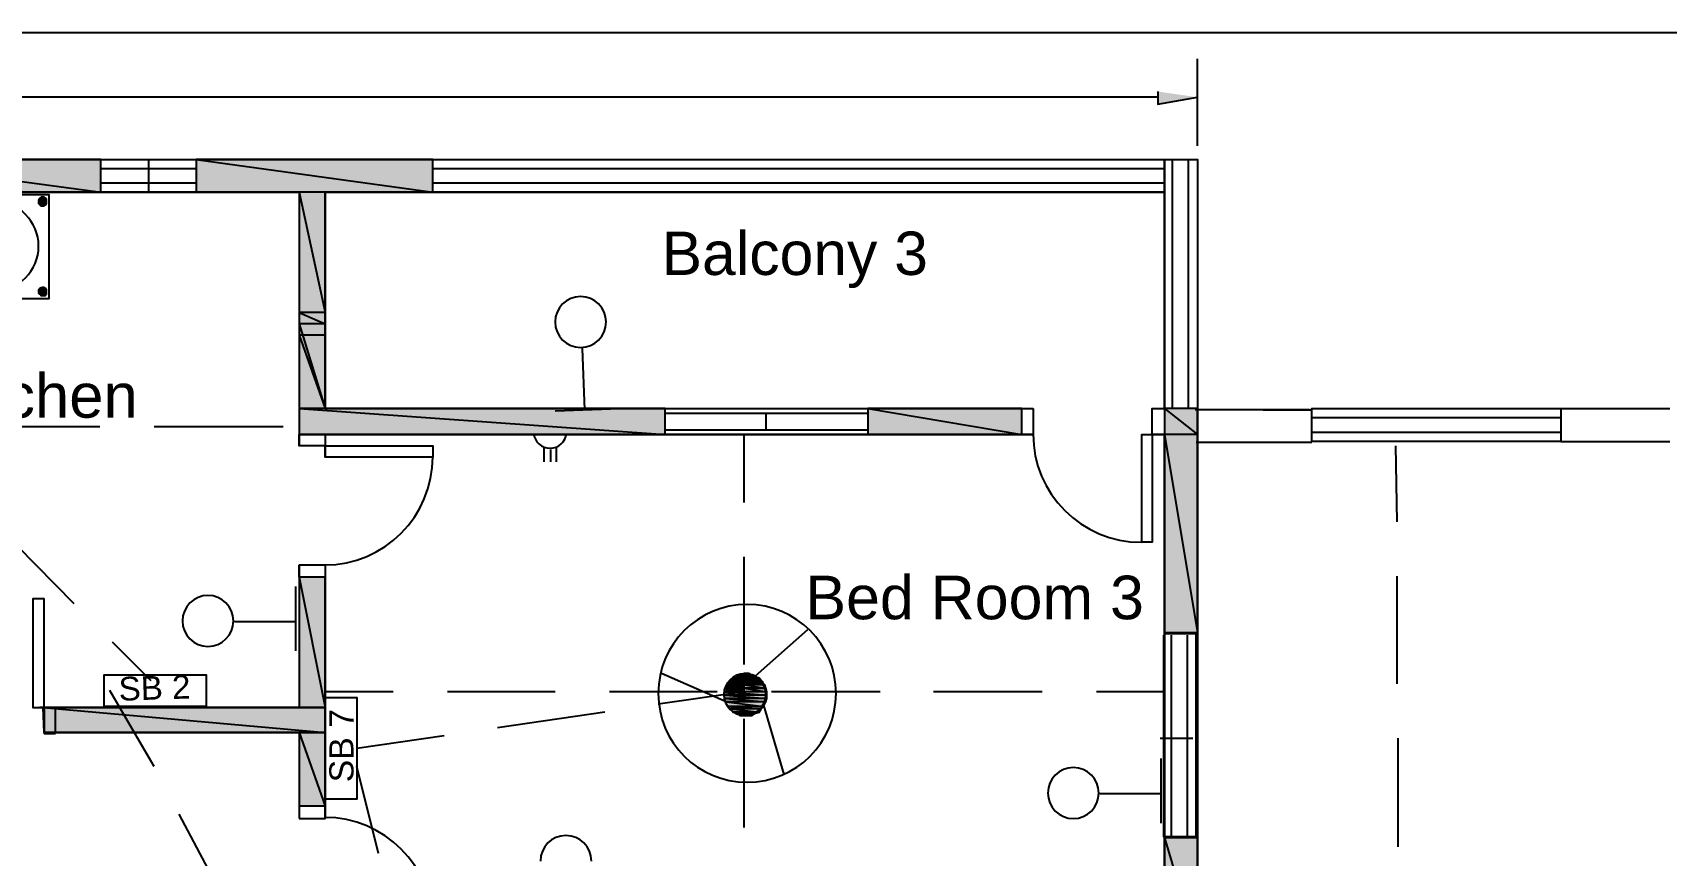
# Model space of a CAD drawing. Header units: millimetres. Extents: x 68 to 342, y 10 to 204.
# Drawn here: x 133.1 to 194.2, y 172.9 to 203.7 of the extents above; entities that cross this region are included whole.
import ezdxf

# ---------------------------------------------------------------- set-up
doc = ezdxf.new("R2010")
doc.units = ezdxf.units.MM
doc.styles.add('Arial$001H0', font='arial.ttf')

msp = doc.modelspace()

# ---------------------------------------------------------------- hatches: boundary and pattern name
at = {"true_color": 0x000007}
msp.add_hatch(color=7, dxfattribs=at).paths.add_polyline_path([(175.166, 201.462), (175.166, 200.996), (176.648, 201.25)])
at = {"true_color": 0x000008}
h = msp.add_hatch(color=8, dxfattribs=at)
h.paths.add_polyline_path([(135.669, 198.922), (126.61, 198.922), (135.669, 197.694)])
h.paths.add_polyline_path([(126.61, 198.922), (135.669, 197.694), (126.61, 197.694)])
h = msp.add_hatch(color=8, dxfattribs=at)
h.paths.add_polyline_path([(148.073, 198.922), (139.225, 198.922), (148.073, 197.694)])
h.paths.add_polyline_path([(139.225, 198.922), (148.073, 197.694), (139.225, 197.694)])
at = {"true_color": 0x939598}
h = msp.add_hatch(color=252, dxfattribs=at)
h.paths.add_polyline_path([(148.073, 198.922), (139.225, 198.922), (148.073, 197.694)])
h.paths.add_polyline_path([(139.225, 198.922), (148.073, 197.694), (139.225, 197.694)])
h = msp.add_hatch(color=252, dxfattribs=at)
h.paths.add_polyline_path([(133.637, 197.44), (133.383, 197.44), (133.637, 197.398)])
h.paths.add_polyline_path([(133.383, 197.44), (133.637, 197.398), (133.341, 197.398)])
h = msp.add_hatch(color=252, dxfattribs=at)
h.paths.add_polyline_path([(133.637, 197.398), (133.341, 197.398), (133.637, 197.355)])
h.paths.add_polyline_path([(133.341, 197.398), (133.637, 197.355), (133.341, 197.355)])
h = msp.add_hatch(color=252, dxfattribs=at)
h.paths.add_polyline_path([(133.637, 197.355), (133.341, 197.355), (133.637, 197.313)])
h.paths.add_polyline_path([(133.341, 197.355), (133.637, 197.313), (133.341, 197.313)])
h = msp.add_hatch(color=252, dxfattribs=at)
h.paths.add_polyline_path([(133.637, 197.313), (133.341, 197.313), (133.637, 197.271)])
h.paths.add_polyline_path([(133.341, 197.313), (133.637, 197.271), (133.341, 197.271)])
h = msp.add_hatch(color=252, dxfattribs=at)
h.paths.add_polyline_path([(133.637, 197.271), (133.341, 197.271)])
h.paths.add_polyline_path([(133.341, 197.271), (133.637, 197.271), (133.383, 197.271)])
h = msp.add_hatch(color=252, dxfattribs=at)
h.paths.add_polyline_path([(133.595, 197.44), (133.425, 197.44)])
h.paths.add_polyline_path([(133.425, 197.44), (133.595, 197.44), (133.383, 197.44)])
h = msp.add_hatch(color=252, dxfattribs=at)
h.paths.add_polyline_path([(133.637, 197.44), (133.383, 197.44)])
h.paths.add_polyline_path([(133.637, 197.44), (133.383, 197.44), (133.595, 197.44)])
h = msp.add_hatch(color=252, dxfattribs=at)
h.paths.add_polyline_path([(133.637, 197.271), (133.383, 197.271), (133.595, 197.228)])
h.paths.add_polyline_path([(133.383, 197.271), (133.595, 197.228), (133.383, 197.228)])
h = msp.add_hatch(color=252, dxfattribs=at)
h.paths.add_polyline_path([(133.595, 197.228), (133.383, 197.228)])
h.paths.add_polyline_path([(133.383, 197.228), (133.595, 197.228), (133.425, 197.228)])
h = msp.add_hatch(color=252, dxfattribs=at)
h.paths.add_polyline_path([(133.552, 197.482), (133.468, 197.482)])
h.paths.add_polyline_path([(133.468, 197.482), (133.552, 197.482), (133.425, 197.482)])
h = msp.add_hatch(color=252, dxfattribs=at)
h.paths.add_polyline_path([(133.552, 197.482), (133.425, 197.482), (133.595, 197.44)])
h.paths.add_polyline_path([(133.425, 197.482), (133.595, 197.44), (133.425, 197.44)])
h = msp.add_hatch(color=252, dxfattribs=at)
h.paths.add_polyline_path([(133.595, 197.228), (133.425, 197.228), (133.552, 197.186)])
h.paths.add_polyline_path([(133.425, 197.228), (133.552, 197.186), (133.425, 197.186)])
h = msp.add_hatch(color=252, dxfattribs=at)
h.paths.add_polyline_path([(133.552, 197.482), (133.468, 197.482)])
h.paths.add_polyline_path([(133.552, 197.482), (133.468, 197.482), (133.51, 197.482)])
h = msp.add_hatch(color=252, dxfattribs=at)
h.paths.add_polyline_path([(144.051, 197.694), (143.077, 197.694), (144.051, 193.207)])
h.paths.add_polyline_path([(143.077, 197.694), (144.051, 193.207), (143.077, 193.207)])
h = msp.add_hatch(color=252, dxfattribs=at)
h.paths.add_polyline_path([(133.552, 197.186), (133.425, 197.186)])
h.paths.add_polyline_path([(133.425, 197.186), (133.552, 197.186), (133.468, 197.186)])
h = msp.add_hatch(color=252, dxfattribs=at)
h.paths.add_polyline_path([(133.51, 197.186), (133.468, 197.186)])
h.paths.add_polyline_path([(133.51, 197.186), (133.468, 197.186), (133.552, 197.186)])
h = msp.add_hatch(color=252, dxfattribs=at)
h.paths.add_polyline_path([(133.637, 194.053), (133.383, 194.053)])
h.paths.add_polyline_path([(133.383, 194.053), (133.637, 194.053), (133.341, 194.053)])
h = msp.add_hatch(color=252, dxfattribs=at)
h.paths.add_polyline_path([(133.637, 194.053), (133.341, 194.053), (133.637, 194.011)])
h.paths.add_polyline_path([(133.341, 194.053), (133.637, 194.011), (133.341, 194.011)])
h = msp.add_hatch(color=252, dxfattribs=at)
h.paths.add_polyline_path([(133.637, 194.011), (133.341, 194.011), (133.637, 193.969)])
h.paths.add_polyline_path([(133.341, 194.011), (133.637, 193.969), (133.341, 193.969)])
h = msp.add_hatch(color=252, dxfattribs=at)
h.paths.add_polyline_path([(133.637, 193.969), (133.341, 193.969), (133.637, 193.926)])
h.paths.add_polyline_path([(133.341, 193.969), (133.637, 193.926), (133.341, 193.926)])
h = msp.add_hatch(color=252, dxfattribs=at)
h.paths.add_polyline_path([(133.637, 193.926), (133.341, 193.926), (133.637, 193.884)])
h.paths.add_polyline_path([(133.341, 193.926), (133.637, 193.884), (133.383, 193.884)])
h = msp.add_hatch(color=252, dxfattribs=at)
h.paths.add_polyline_path([(133.595, 194.096), (133.425, 194.096)])
h.paths.add_polyline_path([(133.425, 194.096), (133.595, 194.096), (133.383, 194.096)])
h = msp.add_hatch(color=252, dxfattribs=at)
h.paths.add_polyline_path([(133.595, 194.096), (133.383, 194.096), (133.637, 194.053)])
h.paths.add_polyline_path([(133.383, 194.096), (133.637, 194.053), (133.383, 194.053)])
h = msp.add_hatch(color=252, dxfattribs=at)
h.paths.add_polyline_path([(133.595, 193.884), (133.383, 193.884)])
h.paths.add_polyline_path([(133.595, 193.884), (133.383, 193.884), (133.637, 193.884)])
h = msp.add_hatch(color=252, dxfattribs=at)
h.paths.add_polyline_path([(133.595, 193.884), (133.383, 193.884), (133.595, 193.842)])
h.paths.add_polyline_path([(133.383, 193.884), (133.595, 193.842), (133.425, 193.842)])
h = msp.add_hatch(color=252, dxfattribs=at)
h.paths.add_polyline_path([(133.552, 194.138), (133.468, 194.138), (133.552, 194.096)])
h.paths.add_polyline_path([(133.468, 194.138), (133.552, 194.096), (133.425, 194.096)])
h = msp.add_hatch(color=252, dxfattribs=at)
h.paths.add_polyline_path([(133.595, 194.096), (133.425, 194.096)])
h.paths.add_polyline_path([(133.595, 194.096), (133.425, 194.096), (133.552, 194.096)])
h = msp.add_hatch(color=252, dxfattribs=at)
h.paths.add_polyline_path([(133.552, 193.842), (133.425, 193.842)])
h.paths.add_polyline_path([(133.552, 193.842), (133.425, 193.842), (133.595, 193.842)])
h = msp.add_hatch(color=252, dxfattribs=at)
h.paths.add_polyline_path([(133.552, 193.842), (133.425, 193.842)])
h.paths.add_polyline_path([(133.425, 193.842), (133.552, 193.842), (133.468, 193.842)])
h = msp.add_hatch(color=252, dxfattribs=at)
h.paths.add_polyline_path([(133.552, 194.138), (133.468, 194.138)])
h.paths.add_polyline_path([(133.552, 194.138), (133.468, 194.138), (133.51, 194.138)])
h = msp.add_hatch(color=252, dxfattribs=at)
h.paths.add_polyline_path([(133.51, 193.842), (133.468, 193.842)])
h.paths.add_polyline_path([(133.51, 193.842), (133.468, 193.842), (133.552, 193.842)])
h = msp.add_hatch(color=252, dxfattribs=at)
h.paths.add_polyline_path([(144.051, 193.207), (143.077, 193.207), (144.051, 192.783)])
h.paths.add_polyline_path([(143.077, 193.207), (144.051, 192.783), (143.077, 192.783)])
h = msp.add_hatch(color=252, dxfattribs=at)
h.paths.add_polyline_path([(144.051, 192.783), (143.077, 192.783), (144.051, 189.608)])
h.paths.add_polyline_path([(143.077, 192.783), (144.051, 189.608), (143.077, 189.608)])
at = {"true_color": 0x000008}
h = msp.add_hatch(color=8, dxfattribs=at)
h.paths.add_polyline_path([(144.051, 192.36), (143.077, 192.36), (144.051, 189.608)])
h.paths.add_polyline_path([(143.077, 192.36), (144.051, 189.608), (143.077, 189.608)])
h = msp.add_hatch(color=8, dxfattribs=at)
h.paths.add_polyline_path([(156.751, 189.608), (143.077, 189.608), (156.751, 188.635)])
h.paths.add_polyline_path([(143.077, 189.608), (156.751, 188.635), (143.077, 188.635)])
at = {"true_color": 0x939598}
h = msp.add_hatch(color=252, dxfattribs=at)
h.paths.add_polyline_path([(156.751, 189.608), (143.077, 189.608), (156.751, 188.635)])
h.paths.add_polyline_path([(143.077, 189.608), (156.751, 188.635), (143.077, 188.635)])
at = {"true_color": 0x000008}
h = msp.add_hatch(color=8, dxfattribs=at)
h.paths.add_polyline_path([(170.086, 189.608), (164.329, 189.608), (170.086, 188.635)])
h.paths.add_polyline_path([(164.329, 189.608), (170.086, 188.635), (164.329, 188.635)])
h = msp.add_hatch(color=8, dxfattribs=at)
h.paths.add_polyline_path([(176.648, 189.608), (175.42, 189.608), (176.648, 188.635)])
h.paths.add_polyline_path([(175.42, 189.608), (176.648, 188.635), (175.42, 188.635)])
h = msp.add_hatch(color=8, dxfattribs=at)
h.paths.add_polyline_path([(176.648, 188.635), (175.42, 188.635), (176.648, 181.226)])
h.paths.add_polyline_path([(175.42, 188.635), (176.648, 181.226), (175.42, 181.226)])
h = msp.add_hatch(color=8, dxfattribs=at)
h.paths.add_polyline_path([(144.051, 183.301), (143.077, 183.301), (144.051, 178.432)])
h.paths.add_polyline_path([(143.077, 183.301), (144.051, 178.432), (143.077, 178.432)])
at = {"true_color": 0x000007}
h = msp.add_hatch(color=7, dxfattribs=at)
h.paths.add_polyline_path([(159.714, 179.533), (159.291, 179.533), (159.714, 179.448)])
h.paths.add_polyline_path([(159.291, 179.533), (159.714, 179.448), (159.206, 179.448)])
h = msp.add_hatch(color=7, dxfattribs=at)
h.paths.add_polyline_path([(159.714, 179.575), (159.418, 179.575), (159.714, 179.533)])
h.paths.add_polyline_path([(159.418, 179.575), (159.714, 179.533), (159.291, 179.533)])
h = msp.add_hatch(color=7, dxfattribs=at)
h.paths.add_polyline_path([(159.714, 179.66), (159.545, 179.66), (159.714, 179.618)])
h.paths.add_polyline_path([(159.545, 179.66), (159.714, 179.618), (159.418, 179.618)])
h = msp.add_hatch(color=7, dxfattribs=at)
h.paths.add_polyline_path([(159.714, 179.618), (159.418, 179.618), (159.714, 179.575)])
h.paths.add_polyline_path([(159.418, 179.618), (159.714, 179.575), (159.418, 179.575)])
h = msp.add_hatch(color=7, dxfattribs=at)
h.paths.add_polyline_path([(159.714, 179.66), (159.587, 179.66)])
h.paths.add_polyline_path([(159.587, 179.66), (159.714, 179.66), (159.545, 179.66)])
h = msp.add_hatch(color=7, dxfattribs=at)
h.paths.add_polyline_path([(159.714, 179.66), (159.714, 179.702)])
h.paths.add_polyline_path([(159.714, 179.702), (159.714, 179.66), (159.587, 179.66)])
h = msp.add_hatch(color=7, dxfattribs=at)
h.paths.add_polyline_path([(159.884, 179.702), (159.714, 179.702), (159.968, 179.66)])
h.paths.add_polyline_path([(159.714, 179.702), (159.968, 179.66), (159.714, 179.66)])
h = msp.add_hatch(color=7, dxfattribs=at)
h.paths.add_polyline_path([(160.011, 179.66), (159.714, 179.66)])
h.paths.add_polyline_path([(160.011, 179.66), (159.714, 179.66), (159.968, 179.66)])
h = msp.add_hatch(color=7, dxfattribs=at)
h.paths.add_polyline_path([(160.011, 179.66), (159.714, 179.66), (160.095, 179.618)])
h.paths.add_polyline_path([(159.714, 179.66), (160.095, 179.618), (159.714, 179.618)])
h = msp.add_hatch(color=7, dxfattribs=at)
h.paths.add_polyline_path([(160.095, 179.618), (159.714, 179.618), (160.138, 179.575)])
h.paths.add_polyline_path([(159.714, 179.618), (160.138, 179.575), (159.714, 179.575)])
h = msp.add_hatch(color=7, dxfattribs=at)
h.paths.add_polyline_path([(160.138, 179.575), (159.714, 179.575), (160.265, 179.533)])
h.paths.add_polyline_path([(159.714, 179.575), (160.265, 179.533), (159.714, 179.533)])
h = msp.add_hatch(color=7, dxfattribs=at)
h.paths.add_polyline_path([(160.265, 179.533), (159.714, 179.533), (160.349, 179.448)])
h.paths.add_polyline_path([(159.714, 179.533), (160.349, 179.448), (159.714, 179.448)])
h = msp.add_hatch(color=7, dxfattribs=at)
h.paths.add_polyline_path([(159.714, 179.152), (159.037, 179.152), (159.714, 179.025)])
h.paths.add_polyline_path([(159.037, 179.152), (159.714, 179.025), (158.995, 179.025)])
h = msp.add_hatch(color=7, dxfattribs=at)
h.paths.add_polyline_path([(160.561, 179.025), (158.995, 179.025), (160.561, 178.898)])
h.paths.add_polyline_path([(158.995, 179.025), (160.561, 178.898), (158.995, 178.898)])
h = msp.add_hatch(color=7, dxfattribs=at)
h.paths.add_polyline_path([(160.561, 178.898), (158.995, 178.898), (160.561, 178.771)])
h.paths.add_polyline_path([(158.995, 178.898), (160.561, 178.771), (158.995, 178.771)])
h = msp.add_hatch(color=7, dxfattribs=at)
h.paths.add_polyline_path([(159.714, 179.279), (159.079, 179.279), (159.714, 179.152)])
h.paths.add_polyline_path([(159.079, 179.279), (159.714, 179.152), (159.037, 179.152)])
h = msp.add_hatch(color=7, dxfattribs=at)
h.paths.add_polyline_path([(159.714, 179.406), (159.164, 179.406), (159.714, 179.321)])
h.paths.add_polyline_path([(159.164, 179.406), (159.714, 179.321), (159.079, 179.321)])
h = msp.add_hatch(color=7, dxfattribs=at)
h.paths.add_polyline_path([(159.714, 179.321), (159.079, 179.321), (159.714, 179.279)])
h.paths.add_polyline_path([(159.079, 179.321), (159.714, 179.279), (159.079, 179.279)])
h = msp.add_hatch(color=7, dxfattribs=at)
h.paths.add_polyline_path([(159.714, 179.448), (159.206, 179.448), (159.714, 179.406)])
h.paths.add_polyline_path([(159.206, 179.448), (159.714, 179.406), (159.164, 179.406)])
h = msp.add_hatch(color=7, dxfattribs=at)
h.paths.add_polyline_path([(160.349, 179.448), (159.714, 179.448), (160.392, 179.406)])
h.paths.add_polyline_path([(159.714, 179.448), (160.392, 179.406), (159.714, 179.406)])
h = msp.add_hatch(color=7, dxfattribs=at)
h.paths.add_polyline_path([(160.392, 179.406), (159.714, 179.406), (160.434, 179.321)])
h.paths.add_polyline_path([(159.714, 179.406), (160.434, 179.321), (159.714, 179.321)])
h = msp.add_hatch(color=7, dxfattribs=at)
h.paths.add_polyline_path([(160.434, 179.321), (159.714, 179.321), (160.476, 179.279)])
h.paths.add_polyline_path([(159.714, 179.321), (160.476, 179.279), (159.714, 179.279)])
h = msp.add_hatch(color=7, dxfattribs=at)
h.paths.add_polyline_path([(160.476, 179.279), (159.714, 179.279), (160.519, 179.152)])
h.paths.add_polyline_path([(159.714, 179.279), (160.519, 179.152), (159.714, 179.152)])
h = msp.add_hatch(color=7, dxfattribs=at)
h.paths.add_polyline_path([(160.519, 179.152), (159.714, 179.152), (160.561, 179.025)])
h.paths.add_polyline_path([(159.714, 179.152), (160.561, 179.025), (159.714, 179.025)])
at = {"true_color": 0x000008}
h = msp.add_hatch(color=8, dxfattribs=at)
h.paths.add_polyline_path([(144.051, 178.432), (133.51, 178.432), (144.051, 177.501)])
h.paths.add_polyline_path([(133.51, 178.432), (144.051, 177.501), (133.552, 177.501)])
h.paths.add_polyline_path([(144.051, 177.501), (133.552, 177.501)])
h.paths.add_polyline_path([(133.552, 177.501), (144.051, 177.501)])
at = {"true_color": 0x000007}
h = msp.add_hatch(color=7, dxfattribs=at)
h.paths.add_polyline_path([(160.561, 178.771), (158.995, 178.771), (160.519, 178.644)])
h.paths.add_polyline_path([(158.995, 178.771), (160.519, 178.644), (159.037, 178.644)])
h = msp.add_hatch(color=7, dxfattribs=at)
h.paths.add_polyline_path([(160.519, 178.644), (159.037, 178.644), (160.434, 178.475)])
h.paths.add_polyline_path([(159.037, 178.644), (160.434, 178.475), (159.122, 178.475)])
h = msp.add_hatch(color=7, dxfattribs=at)
h.paths.add_polyline_path([(160.434, 178.475), (159.122, 178.475), (160.349, 178.39)])
h.paths.add_polyline_path([(159.122, 178.475), (160.349, 178.39), (159.206, 178.39)])
h = msp.add_hatch(color=7, dxfattribs=at)
h.paths.add_polyline_path([(160.349, 178.39), (159.206, 178.39), (160.265, 178.263)])
h.paths.add_polyline_path([(159.206, 178.39), (160.265, 178.263), (159.291, 178.263)])
h = msp.add_hatch(color=7, dxfattribs=at)
h.paths.add_polyline_path([(160.265, 178.263), (159.291, 178.263), (160.138, 178.221)])
h.paths.add_polyline_path([(159.291, 178.263), (160.138, 178.221), (159.418, 178.221)])
h = msp.add_hatch(color=7, dxfattribs=at)
h.paths.add_polyline_path([(160.138, 178.221), (159.418, 178.221), (160.011, 178.136)])
h.paths.add_polyline_path([(159.418, 178.221), (160.011, 178.136), (159.545, 178.136)])
h = msp.add_hatch(color=7, dxfattribs=at)
h.paths.add_polyline_path([(160.011, 178.136), (159.545, 178.136), (159.841, 178.136)])
h.paths.add_polyline_path([(159.545, 178.136), (159.841, 178.136), (159.714, 178.136)])
at = {"true_color": 0x000008}
h = msp.add_hatch(color=8, dxfattribs=at)
h.paths.add_polyline_path([(144.051, 177.501), (143.077, 177.501), (144.051, 174.749)])
h.paths.add_polyline_path([(143.077, 177.501), (144.051, 174.749), (143.077, 174.749)])
h = msp.add_hatch(color=8, dxfattribs=at)
h.paths.add_polyline_path([(176.648, 173.564), (175.42, 173.564), (176.648, 169.415)])
h.paths.add_polyline_path([(175.42, 173.564), (176.648, 169.415), (175.42, 169.415)])

# ---------------------------------------------------------------- linework, layer by layer
at = {"color": 7, "linetype": 'Continuous', "lineweight": 25, "true_color": 0x000007}
for p, q in [((176.648, 199.43), (176.648, 202.689)), ((175.166, 201.25), (131.139, 201.25)), ((131.901, 197.694), (143.077, 197.694)), ((143.077, 197.694), (143.077, 197.271)), ((175.42, 197.694), (144.051, 197.694)), ((175.42, 197.694), (144.051, 197.694)), ((175.42, 189.608), (175.42, 197.694)), ((175.42, 189.608), (175.42, 197.694)), ((143.077, 192.783), (143.077, 188.211)), ((143.077, 192.783), (143.077, 188.211)), ((153.661, 191.852), (153.745, 189.566)), ((144.051, 189.608), (170.509, 189.608)), ((152.645, 189.524), (155.058, 189.608)), ((174.954, 189.608), (175.42, 189.608)), ((180.839, 189.566), (176.563, 189.566)), ((179.103, 189.566), (180.923, 189.566)), ((190.237, 189.608), (194.301, 189.608)), ((144.051, 188.635), (144.051, 187.788)), ((144.051, 188.635), (170.509, 188.635)), ((153.364, 188.635), (151.544, 188.635)), ((152.221, 188.127), (152.221, 187.619)), ((152.475, 188.084), (152.475, 187.619)), ((152.687, 188.127), (152.687, 187.619)), ((174.573, 188.635), (175.42, 188.635)), ((175.42, 188.635), (175.42, 169.415)), ((180.923, 188.338), (176.605, 188.338)), ((190.237, 188.381), (194.301, 188.381)), ((143.077, 183.766), (143.077, 178.432)), ((143.077, 183.766), (143.077, 178.432)), ((144.051, 183.766), (144.051, 174.284)), ((142.95, 180.549), (142.95, 182.962)), ((140.664, 181.65), (142.95, 181.65)), ((160.138, 179.618), (162.085, 181.353)), ((159.037, 178.644), (156.624, 179.702)), ((143.077, 178.432), (133.383, 178.432)), ((133.383, 178.432), (133.383, 178.432)), ((160.434, 178.517), (161.196, 175.935)), ((143.077, 177.501), (133.552, 177.501)), ((143.077, 177.501), (143.077, 174.284)), ((175.293, 174.114), (175.293, 176.527)), ((173.007, 175.215), (175.293, 175.215))]:
    msp.add_line(p, q, dxfattribs=at)
at = {"color": 3, "linetype": 'Continuous', "lineweight": 25, "true_color": 0x000003}
for p, q in [((135.669, 198.922), (139.225, 198.922)), ((135.669, 197.694), (135.669, 198.922)), ((135.669, 198.583), (139.225, 198.583)), ((137.447, 198.922), (137.447, 197.694)), ((148.073, 198.583), (175.42, 198.583)), ((175.42, 198.922), (175.42, 197.694)), ((175.42, 189.608), (175.42, 198.922)), ((175.716, 189.608), (175.716, 198.922)), ((176.309, 198.922), (176.309, 189.608)), ((139.225, 198.033), (135.669, 198.033)), ((175.42, 198.033), (148.073, 198.033)), ((175.42, 197.694), (148.073, 197.694)), ((156.751, 189.608), (164.329, 189.608)), ((156.751, 188.635), (156.751, 189.608)), ((156.751, 189.439), (164.329, 189.439)), ((160.519, 189.439), (160.519, 188.804)), ((176.648, 189.608), (175.42, 189.608)), ((190.237, 189.608), (190.237, 188.381)), ((164.329, 188.804), (156.751, 188.804)), ((180.923, 189.27), (190.237, 189.27)), ((190.237, 188.719), (180.923, 188.719)), ((190.237, 188.381), (180.923, 188.381)), ((175.674, 181.142), (175.674, 173.606)), ((176.267, 181.142), (176.267, 173.606)), ((133.51, 178.432), (133.51, 178.432)), ((175.251, 177.289), (176.478, 177.289))]:
    msp.add_line(p, q, dxfattribs=at)
at = {"color": 5, "linetype": 'Continuous', "lineweight": 25, "true_color": 0x000005}
for p, q in [((135.627, 188.931), (131.605, 188.931)), ((142.485, 188.931), (137.659, 188.931)), ((159.714, 186.095), (159.714, 188.635)), ((184.056, 188.211), (184.098, 185.375)), ((131.817, 185.206), (134.653, 182.327)), ((159.714, 180.041), (159.714, 184.063)), ((184.098, 183.343), (184.098, 179.321)), ((136.092, 180.888), (137.532, 179.448)), ((146.591, 179.025), (144.051, 179.025)), ((152.645, 179.025), (148.623, 179.025)), ((158.698, 179.025), (154.677, 179.025)), ((159.714, 179.025), (156.497, 178.559)), ((164.794, 179.025), (160.73, 179.025)), ((170.848, 179.025), (166.784, 179.025)), ((175.42, 179.025), (172.88, 179.025)), ((154.507, 178.263), (150.486, 177.67)), ((159.714, 173.945), (159.714, 178.009)), ((148.496, 177.374), (145.236, 176.908)), ((184.141, 177.289), (184.141, 173.225))]:
    msp.add_line(p, q, dxfattribs=at)
at = {"color": 1, "linetype": 'Continuous', "lineweight": 25, "true_color": 0x000001}
for p, q in [((137.659, 176.231), (136.008, 179.067)), ((146.041, 172.971), (145.236, 176.231))]:
    msp.add_line(p, q, dxfattribs=at)
at = {"color": 7, "linetype": 'Continuous', "lineweight": 25, "true_color": 0x000007}
for points in [[(68.19, 203.663), (303.309, 203.663), (303.309, 10.03), (68.19, 10.03)], [(129.615, 197.609), (133.722, 197.609), (133.722, 193.715), (129.615, 193.715)], [(139.606, 178.475), (135.796, 178.475), (135.796, 179.66), (139.606, 179.66)], [(144.051, 175.003), (144.051, 178.813), (145.236, 178.813), (145.236, 175.003)]]:
    msp.add_lwpolyline(points, close=True, dxfattribs=at)
at = {"color": 7, "linetype": 'Continuous', "lineweight": -2, "true_color": 0x000007}
for points in [[(175.166, 201.462), (175.166, 200.996), (176.648, 201.25)], [(159.291, 179.533), (159.714, 179.448), (159.206, 179.448)], [(159.418, 179.575), (159.714, 179.533), (159.291, 179.533)], [(159.714, 179.533), (159.714, 179.533), (159.291, 179.533)], [(159.545, 179.66), (159.714, 179.618), (159.418, 179.618)], [(159.418, 179.618), (159.714, 179.575), (159.418, 179.575)], [(159.587, 179.66), (159.714, 179.66), (159.545, 179.66)], [(159.714, 179.702), (159.714, 179.66), (159.587, 179.66)], [(159.714, 179.702), (159.884, 179.702), (159.884, 179.702)], [(159.714, 179.702), (159.968, 179.66), (159.714, 179.66)], [(160.011, 179.66), (159.714, 179.66), (159.968, 179.66)], [(159.714, 179.66), (160.095, 179.618), (159.714, 179.618)], [(159.714, 179.618), (160.138, 179.575), (159.714, 179.575)], [(159.714, 179.575), (160.265, 179.533), (159.714, 179.533)], [(160.265, 179.533), (160.265, 179.533), (159.714, 179.533)], [(159.714, 179.533), (160.349, 179.448), (159.714, 179.448)], [(159.037, 179.152), (159.714, 179.025), (158.995, 179.025)], [(158.995, 179.025), (160.561, 178.898), (158.995, 178.898)], [(158.995, 178.898), (160.561, 178.771), (158.995, 178.771)], [(159.079, 179.279), (159.714, 179.152), (159.037, 179.152)], [(159.714, 179.152), (159.714, 179.152), (159.037, 179.152)], [(159.164, 179.406), (159.714, 179.321), (159.079, 179.321)], [(159.079, 179.321), (159.714, 179.279), (159.079, 179.279)], [(159.206, 179.448), (159.714, 179.406), (159.164, 179.406)], [(159.714, 179.448), (160.392, 179.406), (159.714, 179.406)], [(159.714, 179.406), (160.434, 179.321), (159.714, 179.321)], [(159.714, 179.321), (160.476, 179.279), (159.714, 179.279)], [(159.714, 179.279), (160.519, 179.152), (159.714, 179.152)], [(160.519, 179.152), (160.519, 179.152), (159.714, 179.152)], [(159.714, 179.152), (160.561, 179.025), (159.714, 179.025)], [(158.995, 178.771), (160.519, 178.644), (159.037, 178.644)], [(159.037, 178.644), (160.434, 178.475), (159.122, 178.475)], [(159.122, 178.475), (160.349, 178.39), (159.206, 178.39)], [(159.206, 178.39), (160.265, 178.263), (159.291, 178.263)], [(159.291, 178.263), (160.138, 178.221), (159.418, 178.221)], [(159.418, 178.221), (160.011, 178.136), (159.545, 178.136)], [(159.545, 178.136), (159.841, 178.136), (159.714, 178.136)]]:
    msp.add_lwpolyline(points, dxfattribs=at)
at = {"color": 7, "linetype": 'Continuous', "lineweight": 25, "true_color": 0x000007}
for points in [[(77.164, 198.922), (176.648, 198.922), (176.648, 137.454)], [(131.901, 197.694), (143.077, 197.694), (143.077, 197.271)], [(143.077, 197.694), (143.077, 192.783), (143.077, 189.608)], [(144.051, 197.694), (175.42, 197.694), (175.42, 189.608)], [(144.051, 197.694), (144.051, 193.207), (144.051, 189.608)], [(144.051, 170.262), (144.051, 169.415), (175.42, 169.415), (175.42, 188.635)]]:
    msp.add_lwpolyline(points, dxfattribs=at)
at = {"color": 8, "linetype": 'Continuous', "lineweight": -2, "true_color": 0x000008}
for points in [[(135.669, 198.922), (126.61, 198.922), (135.669, 197.694)], [(148.073, 198.922), (139.225, 198.922), (148.073, 197.694)], [(144.051, 192.36), (143.077, 192.36), (144.051, 189.608)], [(156.751, 189.608), (143.077, 189.608), (156.751, 188.635)], [(170.086, 189.608), (164.329, 189.608), (170.086, 188.635)], [(176.648, 189.608), (175.42, 189.608), (176.648, 188.635)], [(176.648, 188.635), (175.42, 188.635), (176.648, 181.226)], [(144.051, 183.301), (143.077, 183.301), (144.051, 178.432)], [(133.383, 178.432), (144.051, 178.432), (144.051, 178.432)], [(144.051, 178.432), (133.51, 178.432), (144.051, 177.501)], [(133.51, 178.432), (144.051, 177.501), (133.552, 177.501)], [(144.051, 177.501), (133.552, 177.501)], [(144.051, 177.501), (143.077, 177.501), (144.051, 174.749)], [(176.648, 173.564), (175.42, 173.564), (176.648, 169.415)]]:
    msp.add_lwpolyline(points, close=True, dxfattribs=at)
for points in [[(126.61, 198.922), (135.669, 197.694), (126.61, 197.694)], [(139.225, 198.922), (148.073, 197.694), (139.225, 197.694)], [(143.077, 192.36), (144.051, 189.608), (143.077, 189.608)], [(143.077, 189.608), (156.751, 188.635), (143.077, 188.635)], [(164.329, 189.608), (170.086, 188.635), (164.329, 188.635)], [(175.42, 189.608), (176.648, 188.635), (175.42, 188.635)], [(175.42, 188.635), (176.648, 181.226), (175.42, 181.226)], [(143.077, 183.301), (144.051, 178.432), (143.077, 178.432)], [(144.051, 178.432), (144.051, 178.432), (133.383, 178.432)], [(133.552, 177.501), (144.051, 177.501), (144.051, 177.501)], [(143.077, 177.501), (144.051, 174.749), (143.077, 174.749)], [(175.42, 173.564), (176.648, 169.415), (175.42, 169.415)]]:
    msp.add_lwpolyline(points, dxfattribs=at)
at = {"color": 3, "linetype": 'Continuous', "lineweight": 25, "true_color": 0x000003}
for points in [[(139.225, 198.922), (139.225, 197.694), (135.669, 197.694)], [(148.073, 197.694), (148.073, 198.922), (175.42, 198.922)], [(175.42, 198.922), (176.648, 198.922), (176.648, 189.608)], [(164.329, 189.608), (164.329, 188.635), (156.751, 188.635)], [(180.923, 188.381), (180.923, 189.608), (190.237, 189.608)], [(175.378, 181.142), (175.378, 173.606), (176.605, 173.606), (176.605, 181.184), (175.378, 181.184)]]:
    msp.add_lwpolyline(points, dxfattribs=at)
at = {"color": 252, "linetype": 'Continuous', "lineweight": -2, "true_color": 0x939598}
for points in [[(148.073, 198.922), (139.225, 198.922), (148.073, 197.694)], [(133.637, 197.398), (133.341, 197.398), (133.637, 197.355)], [(133.341, 197.355), (133.637, 197.355), (133.637, 197.355)], [(133.637, 197.355), (133.341, 197.355), (133.637, 197.313)], [(133.637, 197.313), (133.341, 197.313), (133.637, 197.271)], [(133.637, 197.271), (133.341, 197.271)], [(133.637, 197.44), (133.637, 197.44), (133.383, 197.44)], [(133.637, 197.44), (133.383, 197.44), (133.637, 197.398)], [(133.637, 197.271), (133.383, 197.271), (133.595, 197.228)], [(133.595, 197.228), (133.383, 197.228)], [(133.552, 197.482), (133.425, 197.482), (133.595, 197.44)], [(133.595, 197.44), (133.425, 197.44)], [(133.595, 197.228), (133.425, 197.228), (133.552, 197.186)], [(133.552, 197.482), (133.552, 197.482), (133.468, 197.482)], [(133.552, 197.482), (133.468, 197.482)], [(144.051, 197.694), (143.077, 197.694), (144.051, 193.207)], [(133.552, 197.186), (133.425, 197.186)], [(133.51, 197.186), (133.51, 197.186), (133.468, 197.186)], [(133.637, 194.053), (133.341, 194.053), (133.637, 194.011)], [(133.637, 194.011), (133.341, 194.011), (133.637, 193.969)], [(133.341, 193.969), (133.637, 193.969), (133.637, 193.969)], [(133.637, 193.969), (133.341, 193.969), (133.637, 193.926)], [(133.637, 193.926), (133.341, 193.926), (133.637, 193.884)], [(133.595, 194.096), (133.383, 194.096), (133.637, 194.053)], [(133.637, 194.053), (133.383, 194.053)], [(133.595, 193.884), (133.595, 193.884), (133.383, 193.884)], [(133.595, 193.884), (133.383, 193.884), (133.595, 193.842)], [(133.595, 194.096), (133.595, 194.096), (133.425, 194.096)], [(133.595, 194.096), (133.425, 194.096)], [(133.552, 193.842), (133.552, 193.842), (133.425, 193.842)], [(133.552, 193.842), (133.425, 193.842)], [(133.552, 194.138), (133.552, 194.138), (133.468, 194.138)], [(133.552, 194.138), (133.468, 194.138), (133.552, 194.096)], [(133.51, 193.842), (133.51, 193.842), (133.468, 193.842)], [(144.051, 193.207), (143.077, 193.207), (144.051, 192.783)], [(144.051, 192.783), (143.077, 192.783), (144.051, 189.608)], [(156.751, 189.608), (143.077, 189.608), (156.751, 188.635)]]:
    msp.add_lwpolyline(points, close=True, dxfattribs=at)
for points in [[(139.225, 198.922), (148.073, 197.694), (139.225, 197.694)], [(133.383, 197.44), (133.637, 197.398), (133.341, 197.398)], [(133.341, 197.398), (133.637, 197.355), (133.341, 197.355)], [(133.637, 197.355), (133.637, 197.355), (133.341, 197.355)], [(133.341, 197.355), (133.637, 197.313), (133.341, 197.313)], [(133.341, 197.313), (133.637, 197.271), (133.341, 197.271)], [(133.341, 197.271), (133.637, 197.271), (133.383, 197.271)], [(133.425, 197.44), (133.595, 197.44), (133.383, 197.44)], [(133.637, 197.44), (133.383, 197.44), (133.595, 197.44)], [(133.383, 197.271), (133.595, 197.228), (133.383, 197.228)], [(133.383, 197.228), (133.595, 197.228), (133.425, 197.228)], [(133.468, 197.482), (133.552, 197.482), (133.425, 197.482)], [(133.425, 197.482), (133.595, 197.44), (133.425, 197.44)], [(133.425, 197.228), (133.552, 197.186), (133.425, 197.186)], [(133.552, 197.482), (133.468, 197.482), (133.51, 197.482)], [(143.077, 197.694), (144.051, 193.207), (143.077, 193.207)], [(133.425, 197.186), (133.552, 197.186), (133.468, 197.186)], [(133.51, 197.186), (133.468, 197.186), (133.552, 197.186)], [(133.383, 194.053), (133.637, 194.053), (133.341, 194.053)], [(133.341, 194.053), (133.637, 194.011), (133.341, 194.011)], [(133.341, 194.011), (133.637, 193.969), (133.341, 193.969)], [(133.637, 193.969), (133.637, 193.969), (133.341, 193.969)], [(133.341, 193.969), (133.637, 193.926), (133.341, 193.926)], [(133.341, 193.926), (133.637, 193.884), (133.383, 193.884)], [(133.425, 194.096), (133.595, 194.096), (133.383, 194.096)], [(133.383, 194.096), (133.637, 194.053), (133.383, 194.053)], [(133.595, 193.884), (133.383, 193.884), (133.637, 193.884)], [(133.383, 193.884), (133.595, 193.842), (133.425, 193.842)], [(133.468, 194.138), (133.552, 194.096), (133.425, 194.096)], [(133.595, 194.096), (133.425, 194.096), (133.552, 194.096)], [(133.552, 193.842), (133.425, 193.842), (133.595, 193.842)], [(133.425, 193.842), (133.552, 193.842), (133.468, 193.842)], [(133.552, 194.138), (133.468, 194.138), (133.51, 194.138)], [(133.51, 193.842), (133.468, 193.842), (133.552, 193.842)], [(143.077, 193.207), (144.051, 192.783), (143.077, 192.783)], [(143.077, 192.783), (144.051, 189.608), (143.077, 189.608)], [(143.077, 189.608), (156.751, 188.635), (143.077, 188.635)]]:
    msp.add_lwpolyline(points, dxfattribs=at)
at = {"color": 2, "linetype": 'Continuous', "lineweight": 25, "true_color": 0x000002}
for points in [[(170.509, 189.608), (170.509, 188.635), (170.086, 188.635), (170.086, 189.608)], [(175.42, 189.608), (175.42, 188.635), (174.954, 188.635), (174.954, 189.608)], [(143.077, 188.635), (144.051, 188.635), (144.051, 188.211), (143.077, 188.211)], [(144.051, 188.211), (148.073, 188.211), (148.073, 187.788), (144.051, 187.788)], [(174.954, 188.635), (174.954, 184.613), (174.573, 184.613), (174.573, 188.635)], [(143.077, 183.766), (144.051, 183.766), (144.051, 183.301), (143.077, 183.301)], [(133.552, 178.432), (133.552, 182.496), (133.129, 182.496), (133.129, 178.432)], [(133.976, 177.459), (133.976, 178.432), (133.552, 178.432), (133.552, 177.459)], [(143.077, 174.284), (144.051, 174.284), (144.051, 174.749), (143.077, 174.749)]]:
    msp.add_lwpolyline(points, close=True, dxfattribs=at)
at = {"color": 7, "linetype": 'Continuous', "lineweight": -2, "true_color": 0x000007}
for points in [[(159.291, 179.533), (159.714, 179.533), (159.714, 179.533)], [(159.714, 179.533), (159.291, 179.533), (159.714, 179.448)], [(159.714, 179.618), (159.418, 179.618), (159.714, 179.575)], [(159.714, 179.575), (159.418, 179.575), (159.714, 179.533)], [(159.714, 179.66), (159.545, 179.66), (159.714, 179.618)], [(159.714, 179.66), (159.587, 179.66)], [(159.714, 179.702), (159.714, 179.702)], [(159.884, 179.702), (159.714, 179.702), (159.968, 179.66)], [(159.714, 179.66), (159.714, 179.702)], [(160.011, 179.66), (160.011, 179.66), (159.714, 179.66)], [(160.011, 179.66), (159.714, 179.66), (160.095, 179.618)], [(160.095, 179.618), (159.714, 179.618), (160.138, 179.575)], [(160.138, 179.575), (159.714, 179.575), (160.265, 179.533)], [(159.714, 179.533), (160.265, 179.533), (160.265, 179.533)], [(160.265, 179.533), (159.714, 179.533), (160.349, 179.448)], [(160.561, 179.025), (158.995, 179.025), (160.561, 178.898)], [(160.561, 178.898), (158.995, 178.898), (160.561, 178.771)], [(159.037, 179.152), (159.714, 179.152), (159.714, 179.152)], [(159.714, 179.152), (159.037, 179.152), (159.714, 179.025)], [(159.714, 179.321), (159.079, 179.321), (159.714, 179.279)], [(159.714, 179.279), (159.079, 179.279), (159.714, 179.152)], [(159.714, 179.406), (159.164, 179.406), (159.714, 179.321)], [(159.714, 179.448), (159.206, 179.448), (159.714, 179.406)], [(160.349, 179.448), (159.714, 179.448), (160.392, 179.406)], [(160.392, 179.406), (159.714, 179.406), (160.434, 179.321)], [(160.434, 179.321), (159.714, 179.321), (160.476, 179.279)], [(160.476, 179.279), (159.714, 179.279), (160.519, 179.152)], [(159.714, 179.152), (160.519, 179.152), (160.519, 179.152)], [(160.519, 179.152), (159.714, 179.152), (160.561, 179.025)], [(160.561, 178.771), (158.995, 178.771), (160.519, 178.644)], [(160.519, 178.644), (159.037, 178.644), (160.434, 178.475)], [(160.434, 178.475), (159.122, 178.475), (160.349, 178.39)], [(160.349, 178.39), (159.206, 178.39), (160.265, 178.263)], [(160.265, 178.263), (159.291, 178.263), (160.138, 178.221)], [(160.138, 178.221), (159.418, 178.221), (160.011, 178.136)], [(160.011, 178.136), (159.545, 178.136), (159.841, 178.136)]]:
    msp.add_lwpolyline(points, close=True, dxfattribs=at)
at = {"color": 1, "linetype": 'Continuous', "lineweight": 25, "true_color": 0x000001}
msp.add_lwpolyline([(140.453, 170.812), (139.691, 172.379), (138.59, 174.453)], dxfattribs=at)
at = {"color": 7, "linetype": 'Continuous', "lineweight": 25, "true_color": 0x000007}
for points in [[(133.341, 195.683), (133.341, 196.607), (132.592, 197.355), (131.669, 197.355)], [(133.489, 197.525), (133.407, 197.525), (133.341, 197.458), (133.341, 197.377)], [(133.341, 197.377), (133.341, 197.295), (133.407, 197.228), (133.489, 197.228)], [(133.637, 197.377), (133.637, 197.458), (133.571, 197.525), (133.489, 197.525)], [(133.489, 197.228), (133.571, 197.228), (133.637, 197.295), (133.637, 197.377)], [(131.669, 194.011), (132.592, 194.011), (133.341, 194.76), (133.341, 195.683)], [(133.489, 194.138), (133.407, 194.138), (133.341, 194.072), (133.341, 193.99)], [(133.341, 193.99), (133.341, 193.908), (133.407, 193.842), (133.489, 193.842)], [(133.637, 193.99), (133.637, 194.072), (133.571, 194.138), (133.489, 194.138)], [(133.489, 193.842), (133.571, 193.842), (133.637, 193.908), (133.637, 193.99)], [(153.597, 193.799), (153.071, 193.799), (152.645, 193.373), (152.645, 192.847)], [(154.55, 192.847), (154.55, 193.373), (154.123, 193.799), (153.597, 193.799)], [(152.645, 192.847), (152.645, 192.321), (153.071, 191.894), (153.597, 191.894)], [(153.597, 191.894), (154.123, 191.894), (154.55, 192.321), (154.55, 192.847)], [(151.843, 188.681), (151.874, 188.366), (152.138, 188.127), (152.454, 188.127)], [(152.454, 188.127), (152.77, 188.127), (153.034, 188.366), (153.065, 188.681)], [(139.67, 182.623), (139.143, 182.623), (138.717, 182.197), (138.717, 181.671)], [(140.622, 181.671), (140.622, 182.197), (140.196, 182.623), (139.67, 182.623)], [(159.82, 182.285), (157.985, 182.285), (156.497, 180.797), (156.497, 178.962)], [(163.143, 178.962), (163.143, 180.797), (161.656, 182.285), (159.82, 182.285)], [(138.717, 181.671), (138.717, 181.145), (139.143, 180.718), (139.67, 180.718)], [(139.67, 180.718), (140.196, 180.718), (140.622, 181.145), (140.622, 181.671)], [(159.736, 179.702), (159.303, 179.702), (158.952, 179.352), (158.952, 178.919)], [(160.519, 178.919), (160.519, 179.352), (160.168, 179.702), (159.736, 179.702)], [(156.497, 178.962), (156.497, 177.126), (157.985, 175.638), (159.82, 175.638)], [(158.952, 178.919), (158.952, 178.487), (159.303, 178.136), (159.736, 178.136)], [(159.736, 178.136), (160.168, 178.136), (160.519, 178.487), (160.519, 178.919)], [(159.82, 175.638), (161.656, 175.638), (163.143, 177.126), (163.143, 178.962)], [(172.012, 176.189), (171.486, 176.189), (171.06, 175.762), (171.06, 175.236)], [(172.965, 175.236), (172.965, 175.762), (172.538, 176.189), (172.012, 176.189)], [(171.06, 175.236), (171.06, 174.71), (171.486, 174.284), (172.012, 174.284)], [(172.012, 174.284), (172.538, 174.284), (172.965, 174.71), (172.965, 175.236)], [(153.047, 173.649), (152.521, 173.649), (152.094, 173.222), (152.094, 172.696)], [(153.999, 172.696), (153.999, 173.222), (153.573, 173.649), (153.047, 173.649)]]:
    msp.add_open_spline(points, degree=3, dxfattribs=at)
at = {"color": 2, "linetype": 'Continuous', "lineweight": 25, "true_color": 0x000002}
for points in [[(170.509, 188.656), (170.509, 186.423), (172.319, 184.613), (174.552, 184.613)], [(144.03, 183.766), (146.263, 183.766), (148.073, 185.576), (148.073, 187.809)], [(148.073, 170.283), (148.073, 172.516), (146.263, 174.326), (144.03, 174.326)]]:
    msp.add_open_spline(points, degree=3, dxfattribs=at)

# ---------------------------------------------------------------- texts
at = {"color": 7, "true_color": 0x000007, "style": 'Arial$001H0'}
for s, height, p in [('Balcony 3', 1.6226, (156.624, 194.604)), ('Kitchen', 1.6496, (129.361, 189.27)), ('Bed Room 3', 1.6293, (162, 181.734))]:
    msp.add_text(s, height=height, dxfattribs=at).set_placement(p)
for s, height, rotation, p in [('SB 2', 0.8865, 1.84582, (136.346, 178.686)), ('SB 7', 0.9038, 90, (145.109, 175.638))]:
    msp.add_text(s, height=height, rotation=rotation, dxfattribs=at).set_placement(p)

doc.saveas('drawing.dxf')
